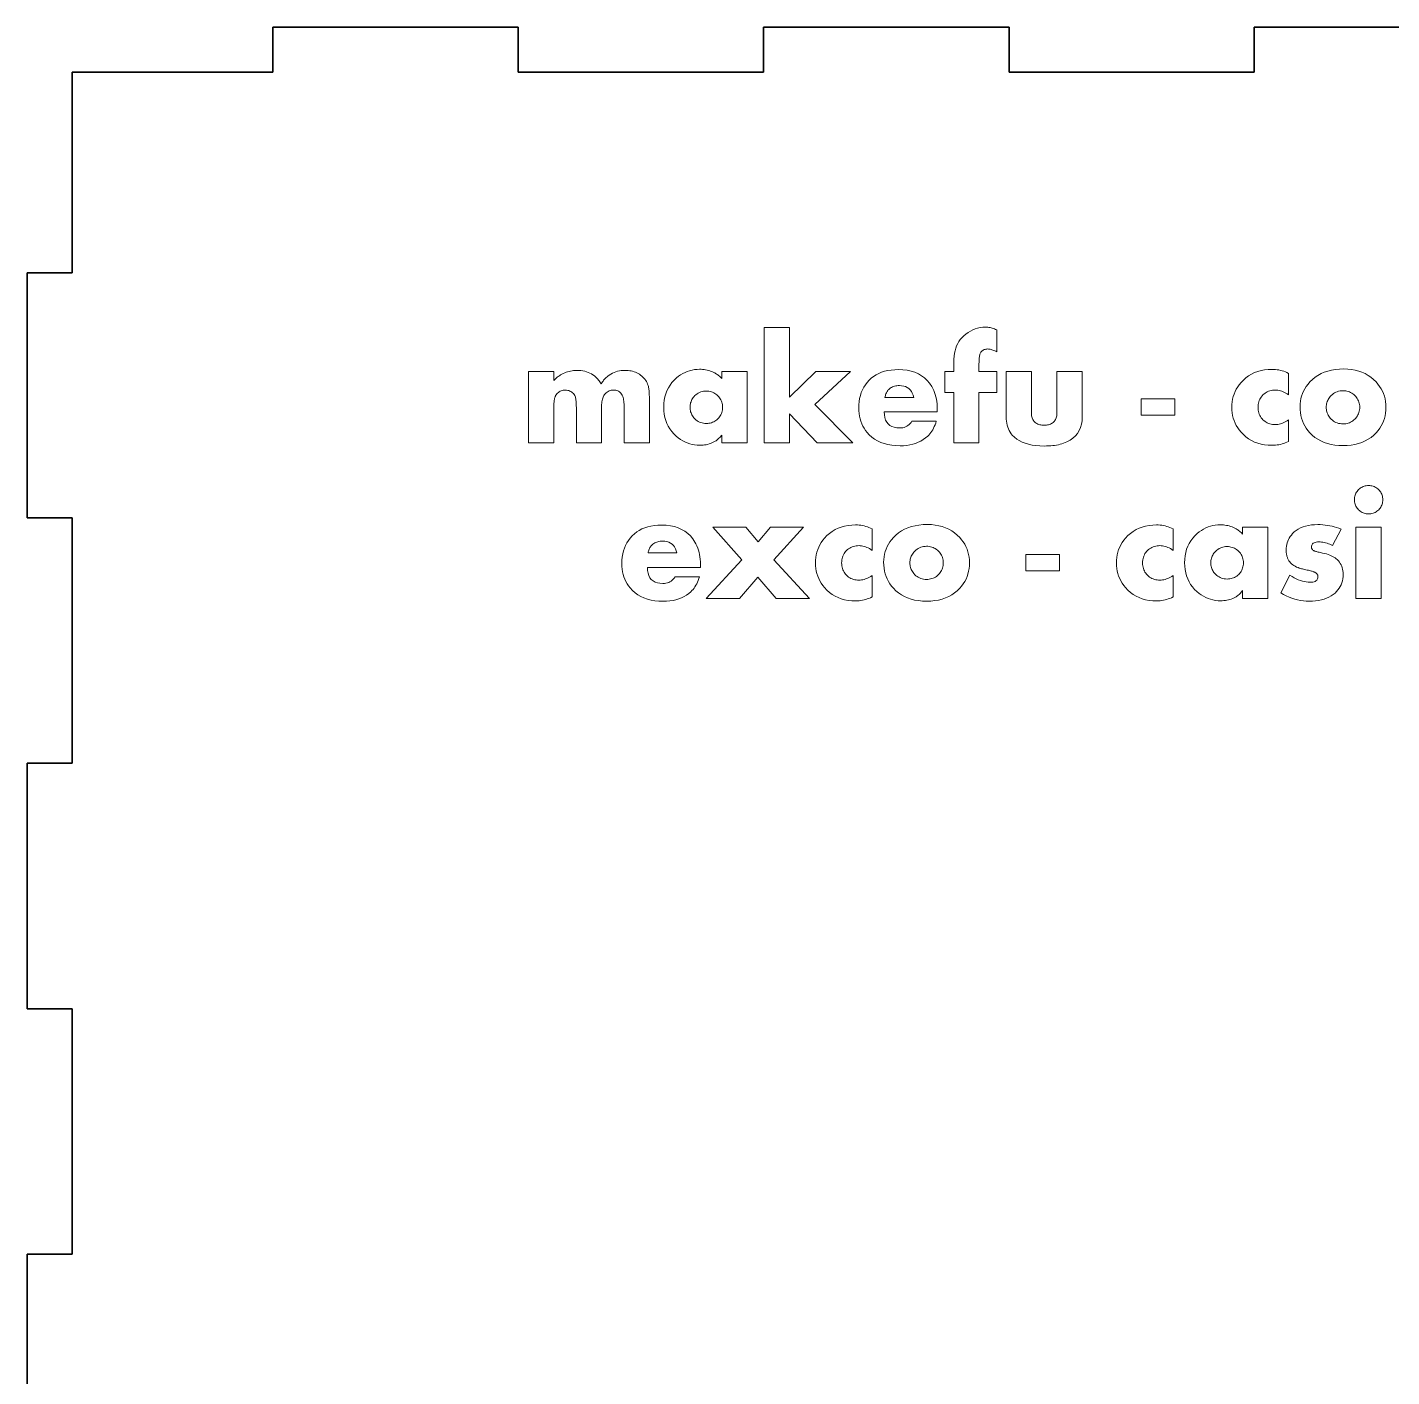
# Model space of a CAD drawing. Extents: x 322 to 867, y 118 to 641.
# Drawn here: x 504.5 to 595.5, y 368.5 to 458.5 of the extents above; entities that cross this region are included whole.
import ezdxf

# ---------------------------------------------------------------- set-up
doc = ezdxf.new("R2010")
doc.units = 0

msp = doc.modelspace()

# ---------------------------------------------------------------- linework, layer by layer
at = {"color": 7, "lineweight": 35, "ltscale": 0.409224}
msp.add_line((520.866516, 458.507019), (537.235474, 458.507019), dxfattribs=at)
at = {"color": 7, "lineweight": 35, "ltscale": 0.07495}
for p, q in [((520.866516, 458.507019), (520.866516, 455.509033)), ((537.235474, 458.507019), (537.235474, 455.509033)), ((553.586487, 458.507019), (553.586487, 455.509033)), ((569.955505, 458.507019), (569.955505, 455.509033)), ((586.306519, 458.507019), (586.306519, 455.509033)), ((507.495483, 442.138), (504.497498, 442.138)), ((507.495483, 425.787018), (504.497498, 425.787018)), ((507.495483, 409.41803), (504.497498, 409.41803)), ((507.495483, 393.049011), (504.497498, 393.049011)), ((507.495483, 376.680023), (504.497498, 376.680023))]:
    msp.add_line(p, q, dxfattribs=at)
at = {"color": 7, "lineweight": 35, "ltscale": 0.409225}
for p, q in [((553.586487, 458.507019), (569.955505, 458.507019)), ((586.306519, 458.507019), (602.675537, 458.507019)), ((507.495483, 409.41803), (507.495483, 425.787018)), ((504.497498, 393.049011), (504.497498, 409.41803)), ((507.495483, 376.680023), (507.495483, 393.049011))]:
    msp.add_line(p, q, dxfattribs=at)
at = {"color": 7, "lineweight": 35, "ltscale": 0.334276}
for p, q in [((507.495483, 455.509033), (520.866516, 455.509033)), ((507.495483, 442.138), (507.495483, 455.509033))]:
    msp.add_line(p, q, dxfattribs=at)
at = {"color": 7, "lineweight": 35, "ltscale": 0.408775}
for p, q in [((537.235474, 455.509033), (553.586487, 455.509033)), ((569.955505, 455.509033), (586.306519, 455.509033)), ((504.497498, 425.787018), (504.497498, 442.138))]:
    msp.add_line(p, q, dxfattribs=at)
at = {"color": 7, "lineweight": 35, "ltscale": 0.4092}
msp.add_line((504.497498, 360.312012), (504.497498, 376.680023), dxfattribs=at)
at = {"color": 7, "lineweight": 13}
for points in [[(559.531006, 430.784058), (557.171997, 430.784058), (555.32074, 432.722534), (555.32074, 430.784058), (553.638672, 430.784058), (553.638672, 438.486633), (555.32074, 438.486633), (555.32074, 433.8302), (557.079712, 435.54303), (559.38739, 435.54303), (557.002808, 433.348175)], [(569.136108, 434.158417), (567.951477, 434.158417), (567.951477, 430.784058), (566.26947, 430.784058), (566.26947, 434.158417), (565.669434, 434.158417), (565.669434, 435.54303), (566.26947, 435.54303), (566.26947, 436.173798), (566.27478, 436.379242), (566.290771, 436.575043), (566.317444, 436.7612), (566.354797, 436.937714), (566.402771, 437.104584), (566.461426, 437.26181), (566.530762, 437.409393), (566.610779, 437.547333), (566.701477, 437.675659), (566.802795, 437.794312), (566.937744, 437.928772), (567.078064, 438.049072), (567.223694, 438.155243), (567.374695, 438.247223), (567.531006, 438.325073), (567.692627, 438.388763), (567.859619, 438.438324), (568.031921, 438.473694), (568.209534, 438.494934), (568.392517, 438.502014), (568.466431, 438.500275), (568.540405, 438.495026), (568.614502, 438.486328), (568.688721, 438.474121), (568.763062, 438.458405), (568.837463, 438.43924), (568.911987, 438.416565), (568.986572, 438.390411), (569.061279, 438.360779), (569.136108, 438.327637), (569.136108, 436.860992), (569.068359, 436.897034), (569.002563, 436.929291), (568.938721, 436.957764), (568.876831, 436.982422), (568.816895, 437.003296), (568.758911, 437.020355), (568.70282, 437.033661), (568.648743, 437.043121), (568.596558, 437.048828), (568.546387, 437.05072), (568.479492, 437.048096), (568.416321, 437.040253), (568.356812, 437.027191), (568.301025, 437.008881), (568.248962, 436.985352), (568.2005, 436.956573), (568.155823, 436.922577), (568.114807, 436.883331), (568.077454, 436.838867), (568.043823, 436.789185), (568.026245, 436.755096), (568.010559, 436.71225), (567.996704, 436.660736), (567.984741, 436.600464), (567.974609, 436.531494), (567.966248, 436.453796), (567.959839, 436.367401), (567.9552, 436.272278), (567.952454, 436.168427), (567.951477, 436.055847), (567.951477, 435.54303), (569.136108, 435.54303)], [(545.972046, 430.784058), (544.289978, 430.784058), (544.289978, 433.137909), (544.288696, 433.25708), (544.284851, 433.368469), (544.278442, 433.472046), (544.26947, 433.567841), (544.257935, 433.655853), (544.243835, 433.736053), (544.227173, 433.808472), (544.207886, 433.873077), (544.186096, 433.929901), (544.161743, 433.978943), (544.121887, 434.042267), (544.078247, 434.098938), (544.030823, 434.148926), (543.979614, 434.192261), (543.924561, 434.228943), (543.865784, 434.258942), (543.803162, 434.282257), (543.736755, 434.29892), (543.666504, 434.308929), (543.592529, 434.312256), (543.510376, 434.308624), (543.432129, 434.297699), (543.357788, 434.27948), (543.287292, 434.253998), (543.220703, 434.221252), (543.158081, 434.181183), (543.099304, 434.13385), (543.044434, 434.079224), (542.993469, 434.017334), (542.94635, 433.948151), (542.916199, 433.89389), (542.88916, 433.83371), (542.865295, 433.767548), (542.844604, 433.695435), (542.827148, 433.617401), (542.812866, 433.533386), (542.801697, 433.443451), (542.793762, 433.347534), (542.789001, 433.245697), (542.787415, 433.137909), (542.787415, 430.784058), (541.105347, 430.784058), (541.105347, 433.137909), (541.104309, 433.256683), (541.101257, 433.366821), (541.09613, 433.468353), (541.088928, 433.561279), (541.079712, 433.645599), (541.06842, 433.721283), (541.055115, 433.788361), (541.039734, 433.846832), (541.022278, 433.896667), (541.002808, 433.937897), (540.959534, 434.008057), (540.911926, 434.070831), (540.859863, 434.126221), (540.803406, 434.174225), (540.742554, 434.214813), (540.677246, 434.248047), (540.607544, 434.273895), (540.533447, 434.292358), (540.454956, 434.303436), (540.372009, 434.307129), (540.2948, 434.303955), (540.221069, 434.294403), (540.150757, 434.278534), (540.084045, 434.256256), (540.020752, 434.227661), (539.960938, 434.192688), (539.904602, 434.151337), (539.851807, 434.103638), (539.80249, 434.049591), (539.756653, 433.989197), (539.740662, 433.96579), (539.725647, 433.940674), (539.711548, 433.913879), (539.698364, 433.885406), (539.686096, 433.855225), (539.674805, 433.823334), (539.664368, 433.789764), (539.654907, 433.754517), (539.646301, 433.71756), (539.638672, 433.678925), (539.631836, 433.63797), (539.625732, 433.594116), (539.620361, 433.547302), (539.615723, 433.497589), (539.611755, 433.444946), (539.608521, 433.389404), (539.606018, 433.330902), (539.604248, 433.269501), (539.603149, 433.20517), (539.602783, 433.137909), (539.602783, 430.784058), (537.920715, 430.784058), (537.920715, 435.54303), (539.602783, 435.54303), (539.602783, 434.958405), (539.661743, 435.014313), (539.719727, 435.067139), (539.776611, 435.116882), (539.83252, 435.163544), (539.88739, 435.207123), (539.941223, 435.24765), (539.99408, 435.285095), (540.045837, 435.319427), (540.096619, 435.350739), (540.146362, 435.378937), (540.236633, 435.424713), (540.328918, 435.465698), (540.423279, 435.501862), (540.519714, 435.533173), (540.618164, 435.559692), (540.718689, 435.58139), (540.821228, 435.598267), (540.925842, 435.610321), (541.032532, 435.617554), (541.141235, 435.619965), (541.279419, 435.616302), (541.412842, 435.605377), (541.541565, 435.587189), (541.665527, 435.561707), (541.784851, 435.528931), (541.899414, 435.488892), (542.009216, 435.441559), (542.11438, 435.386932), (542.214783, 435.325043), (542.310486, 435.255859), (542.357422, 435.217377), (542.403992, 435.175842), (542.450195, 435.131226), (542.495911, 435.083557), (542.54126, 435.032776), (542.586182, 434.978943), (542.630676, 434.921997), (542.674805, 434.862), (542.718506, 434.79892), (542.76178, 434.732788), (542.801208, 434.795044), (542.841553, 434.854614), (542.882813, 434.91156), (542.925049, 434.96579), (542.96814, 435.017395), (543.012207, 435.066315), (543.05719, 435.112579), (543.103088, 435.156158), (543.149902, 435.197083), (543.197632, 435.235352), (543.300659, 435.309387), (543.406494, 435.375641), (543.515198, 435.434113), (543.62677, 435.484772), (543.741272, 435.527649), (543.858582, 435.562714), (543.97876, 435.589996), (544.101868, 435.609497), (544.227783, 435.621185), (544.356628, 435.625092), (544.462097, 435.622528), (544.565247, 435.614838), (544.666016, 435.60202), (544.764404, 435.584045), (544.860474, 435.560974), (544.954163, 435.532776), (545.045532, 435.499451), (545.13446, 435.460968), (545.221069, 435.417389), (545.305359, 435.368683), (545.391479, 435.310272), (545.471497, 435.247864), (545.545349, 435.181427), (545.613037, 435.111023), (545.674561, 435.036621), (545.72998, 434.958221), (545.779175, 434.875793), (545.822266, 434.789398), (545.859192, 434.698975), (545.889954, 434.604584), (545.905579, 434.544678), (545.919495, 434.481903), (545.931824, 434.41626), (545.942505, 434.347748), (545.951477, 434.276367), (545.958862, 434.202118), (545.964661, 434.124969), (545.96875, 434.044983), (545.971191, 433.962097), (545.972046, 433.876373)], [(552.48999, 430.784058), (550.807922, 430.784058), (550.807922, 431.312256), (550.759644, 431.253387), (550.711304, 431.197815), (550.662842, 431.145508), (550.614258, 431.096466), (550.565613, 431.05072), (550.516846, 431.00827), (550.467957, 430.969086), (550.419006, 430.933197), (550.369934, 430.900574), (550.32074, 430.871246), (550.233398, 430.825439), (550.143738, 430.784454), (550.051636, 430.748322), (549.957275, 430.71698), (549.860474, 430.69046), (549.761353, 430.668762), (549.659851, 430.651917), (549.55603, 430.639862), (549.449829, 430.632629), (549.341248, 430.630219), (549.165771, 430.636322), (548.994141, 430.654633), (548.826477, 430.68512), (548.662659, 430.727844), (548.502808, 430.782776), (548.346802, 430.849915), (548.194702, 430.92923), (548.046448, 431.020782), (547.902161, 431.124512), (547.76178, 431.240479), (547.604858, 431.390839), (547.464539, 431.550629), (547.340698, 431.719849), (547.233337, 431.898529), (547.142517, 432.086609), (547.068237, 432.284149), (547.010437, 432.49115), (546.969116, 432.70755), (546.944397, 432.93338), (546.936096, 433.168671), (546.94458, 433.407867), (546.969971, 433.637177), (547.012268, 433.856659), (547.071533, 434.066315), (547.147644, 434.266113), (547.240723, 434.456055), (547.350708, 434.636169), (547.477661, 434.806427), (547.621521, 434.966827), (547.782288, 435.117401), (547.91864, 435.227478), (548.05896, 435.326019), (548.203369, 435.412933), (548.351685, 435.488251), (548.504089, 435.552002), (548.6604, 435.604156), (548.820801, 435.644714), (548.985168, 435.673706), (549.153503, 435.691071), (549.325867, 435.696869), (549.426758, 435.694733), (549.526489, 435.688263), (549.624939, 435.67749), (549.722168, 435.662415), (549.818176, 435.643036), (549.912964, 435.619354), (550.00647, 435.591339), (550.098755, 435.559021), (550.18988, 435.52243), (550.279724, 435.481506), (550.331116, 435.455292), (550.382874, 435.425903), (550.434937, 435.393341), (550.487305, 435.357605), (550.539978, 435.318665), (550.592957, 435.276581), (550.64624, 435.231293), (550.699829, 435.182831), (550.753723, 435.131195), (550.807922, 435.076355), (550.807922, 435.54303), (552.48999, 435.54303)], [(565.171997, 432.855865), (561.633545, 432.855865), (561.643921, 432.652222), (561.674988, 432.470001), (561.726807, 432.309235), (561.799316, 432.169891), (561.892517, 432.052002), (562.00647, 431.955536), (562.141113, 431.880524), (562.296509, 431.826935), (562.472656, 431.794769), (562.669434, 431.784058), (562.772644, 431.788574), (562.870911, 431.802124), (562.964233, 431.824677), (563.052612, 431.856262), (563.136108, 431.896881), (563.214661, 431.946533), (563.28833, 432.005188), (563.357056, 432.072876), (563.420837, 432.149597), (563.479736, 432.235352), (565.105347, 432.235352), (565.064514, 432.109039), (565.02002, 431.988556), (564.971802, 431.873962), (564.919922, 431.765198), (564.864319, 431.662262), (564.805054, 431.565186), (564.742065, 431.473969), (564.675415, 431.38858), (564.605042, 431.309021), (564.531006, 431.235352), (564.388916, 431.113556), (564.237427, 431.004578), (564.07666, 430.908417), (563.906555, 430.825073), (563.727173, 430.754578), (563.538391, 430.696869), (563.340271, 430.652008), (563.132813, 430.619965), (562.916077, 430.600739), (562.689941, 430.594299), (562.403931, 430.603241), (562.132446, 430.630005), (561.875488, 430.674622), (561.633118, 430.737091), (561.405334, 430.817383), (561.192139, 430.915558), (560.993469, 431.031555), (560.809326, 431.165405), (560.639832, 431.317078), (560.484863, 431.486633), (560.379578, 431.622864), (560.285461, 431.764984), (560.202393, 431.912933), (560.130371, 432.066711), (560.069458, 432.226379), (560.019592, 432.391846), (559.980835, 432.563171), (559.953125, 432.740356), (559.936523, 432.923401), (559.930969, 433.112274), (559.937927, 433.335693), (559.958679, 433.550629), (559.993286, 433.757019), (560.041748, 433.954926), (560.104065, 434.144318), (560.180237, 434.325195), (560.270203, 434.497559), (560.374084, 434.661377), (560.49176, 434.816711), (560.623291, 434.963531), (560.767456, 435.098969), (560.922974, 435.220154), (561.089905, 435.327087), (561.26825, 435.419739), (561.457886, 435.498169), (561.658997, 435.562317), (561.87146, 435.612213), (562.095276, 435.647858), (562.330505, 435.66925), (562.577148, 435.676361), (562.879028, 435.66507), (563.163208, 435.631226), (563.429626, 435.574829), (563.678284, 435.49585), (563.90918, 435.394318), (564.122375, 435.270203), (564.31781, 435.123535), (564.495483, 434.954315), (564.655457, 434.762512), (564.797668, 434.548157), (564.868774, 434.418915), (564.932434, 434.285583), (564.988586, 434.148163), (565.037231, 434.006622), (565.07843, 433.860992), (565.112122, 433.711243), (565.138306, 433.557404), (565.157043, 433.399445), (565.168274, 433.237396), (565.171997, 433.071228)], [(574.833557, 432.522522), (574.820984, 432.265808), (574.783325, 432.026917), (574.720459, 431.805908), (574.632507, 431.602722), (574.51947, 431.417389), (574.381226, 431.249908), (574.217896, 431.10025), (574.02948, 430.968475), (573.815857, 430.854523), (573.577148, 430.758423), (573.470215, 430.724304), (573.358704, 430.693787), (573.242554, 430.66687), (573.121765, 430.643555), (572.996399, 430.62381), (572.866394, 430.607635), (572.73175, 430.595093), (572.592529, 430.586121), (572.448669, 430.580719), (572.300232, 430.578918), (572.012146, 430.586212), (571.740845, 430.608063), (571.486206, 430.64447), (571.248352, 430.695435), (571.027161, 430.760986), (570.822693, 430.841095), (570.634949, 430.93576), (570.463928, 431.044983), (570.309631, 431.168762), (570.171997, 431.307129), (570.094055, 431.402374), (570.024353, 431.503448), (569.962769, 431.610352), (569.909424, 431.723145), (569.864319, 431.841736), (569.827393, 431.966217), (569.798706, 432.096527), (569.778198, 432.232666), (569.765869, 432.374664), (569.76178, 432.522522), (569.76178, 435.54303), (571.443787, 435.54303), (571.443787, 432.845581), (571.445984, 432.758728), (571.452454, 432.676575), (571.463196, 432.599121), (571.478271, 432.526428), (571.497681, 432.458405), (571.521362, 432.395142), (571.549377, 432.336578), (571.581665, 432.282715), (571.618286, 432.233582), (571.65918, 432.189178), (571.707153, 432.146301), (571.758667, 432.107941), (571.813843, 432.074097), (571.872559, 432.044769), (571.934814, 432.019958), (572.000732, 431.999634), (572.07019, 431.983856), (572.143311, 431.972565), (572.219971, 431.96579), (572.300232, 431.963531), (572.379517, 431.96579), (572.455322, 431.972565), (572.527588, 431.983856), (572.596436, 431.999634), (572.661743, 432.019958), (572.723633, 432.044769), (572.781982, 432.074097), (572.836853, 432.107941), (572.888245, 432.146301), (572.936096, 432.189178), (572.977051, 432.233582), (573.013672, 432.282715), (573.045959, 432.336578), (573.073975, 432.395142), (573.097656, 432.458405), (573.117065, 432.526428), (573.132141, 432.599121), (573.142883, 432.676575), (573.149353, 432.758728), (573.151489, 432.845581), (573.151489, 435.54303), (574.833557, 435.54303)], [(588.587402, 430.886627), (588.4823, 430.836945), (588.376099, 430.79248), (588.268921, 430.753235), (588.160706, 430.719238), (588.051514, 430.69046), (587.941223, 430.666931), (587.829956, 430.648621), (587.717651, 430.635559), (587.604309, 430.627686), (587.48999, 430.625092), (587.234863, 430.633911), (586.990479, 430.66037), (586.756897, 430.704468), (586.534058, 430.766205), (586.322021, 430.845581), (586.120728, 430.942627), (585.930237, 431.057281), (585.750488, 431.189606), (585.581482, 431.339539), (585.423279, 431.507141), (585.306396, 431.651947), (585.201782, 431.8013), (585.109436, 431.955139), (585.02948, 432.113495), (584.961792, 432.276367), (584.906372, 432.443756), (584.863281, 432.615662), (584.83252, 432.792053), (584.814087, 432.972992), (584.807922, 433.158417), (584.814087, 433.344788), (584.83252, 433.526428), (584.863281, 433.703339), (584.906372, 433.875549), (584.961792, 434.04303), (585.02948, 434.205811), (585.109436, 434.363861), (585.201782, 434.517181), (585.306396, 434.665802), (585.423279, 434.809692), (585.581482, 434.977295), (585.750488, 435.127228), (585.930237, 435.259552), (586.120728, 435.374207), (586.322021, 435.471252), (586.534058, 435.550629), (586.756897, 435.612366), (586.990479, 435.656464), (587.234863, 435.682922), (587.48999, 435.691742), (587.606201, 435.689087), (587.720947, 435.681091), (587.83429, 435.667755), (587.946167, 435.649078), (588.056641, 435.625092), (588.165649, 435.595764), (588.273254, 435.561096), (588.379395, 435.521088), (588.484131, 435.475739), (588.587402, 435.425079), (588.587402, 433.994324), (588.498352, 434.053741), (588.40979, 434.106934), (588.321533, 434.153839), (588.233765, 434.194519), (588.146362, 434.228943), (588.059387, 434.25708), (587.972839, 434.278992), (587.886658, 434.294617), (587.800964, 434.304016), (587.715576, 434.307129), (587.616821, 434.303894), (587.521545, 434.29422), (587.429749, 434.278046), (587.341431, 434.255432), (587.256653, 434.226379), (587.175293, 434.190826), (587.097473, 434.148834), (587.023071, 434.100372), (586.952209, 434.045441), (586.884827, 433.98407), (586.82251, 433.917633), (586.766663, 433.847656), (586.717468, 433.774048), (586.674805, 433.696869), (586.638672, 433.616119), (586.609131, 433.531738), (586.586182, 433.443787), (586.569763, 433.352264), (586.559937, 433.257141), (586.556641, 433.158417), (586.559937, 433.059692), (586.569763, 432.964569), (586.586182, 432.873047), (586.609131, 432.785095), (586.638672, 432.700714), (586.674805, 432.619965), (586.717468, 432.542786), (586.766663, 432.469177), (586.82251, 432.3992), (586.884827, 432.332764), (586.952209, 432.271393), (587.023071, 432.216461), (587.097473, 432.167999), (587.175293, 432.126007), (587.256653, 432.090454), (587.341431, 432.061401), (587.429749, 432.038788), (587.521545, 432.022614), (587.616821, 432.012939), (587.715576, 432.009705), (587.800049, 432.012787), (587.885071, 432.022003), (587.970703, 432.037384), (588.056946, 432.058929), (588.143799, 432.086609), (588.231323, 432.120453), (588.319397, 432.160461), (588.408142, 432.206635), (588.497437, 432.258942), (588.587402, 432.317383)], [(595.084839, 433.163544), (595.078308, 432.968414), (595.058777, 432.778931), (595.026245, 432.595093), (594.980652, 432.41687), (594.921997, 432.244324), (594.850403, 432.077393), (594.765686, 431.916107), (594.66803, 431.760468), (594.557312, 431.610474), (594.433533, 431.466095), (594.269287, 431.302429), (594.092407, 431.155945), (593.902954, 431.026733), (593.700867, 430.914734), (593.486145, 430.819946), (593.258789, 430.742432), (593.01886, 430.682098), (592.766296, 430.639038), (592.501099, 430.61319), (592.223328, 430.604584), (591.944519, 430.61319), (591.678467, 430.639038), (591.425171, 430.682098), (591.184509, 430.742432), (590.956604, 430.819946), (590.741455, 430.914734), (590.539001, 431.026733), (590.349243, 431.155945), (590.172241, 431.302429), (590.007935, 431.466095), (589.884155, 431.61087), (589.773438, 431.762115), (589.675781, 431.9198), (589.591064, 432.083954), (589.51947, 432.254578), (589.460815, 432.431641), (589.415222, 432.615173), (589.38269, 432.805176), (589.363159, 433.001648), (589.356628, 433.204559), (589.36322, 433.388123), (589.382874, 433.567444), (589.41571, 433.742584), (589.46167, 433.913483), (589.520752, 434.0802), (589.592957, 434.242737), (589.678284, 434.401031), (589.776733, 434.555145), (589.888306, 434.705017), (590.013062, 434.850739), (590.178711, 435.015381), (590.357849, 435.16272), (590.550415, 435.292725), (590.756409, 435.405396), (590.975891, 435.500732), (591.20874, 435.578735), (591.455017, 435.639404), (591.714783, 435.682739), (591.987976, 435.70871), (592.274597, 435.717377), (592.538879, 435.70871), (592.792297, 435.682739), (593.034912, 435.639404), (593.266602, 435.578735), (593.487427, 435.500732), (593.697327, 435.405396), (593.896423, 435.292725), (594.084656, 435.16272), (594.261963, 435.015381), (594.428406, 434.850739), (594.553162, 434.706482), (594.664734, 434.556763), (594.763184, 434.401642), (594.848511, 434.241089), (594.920715, 434.075073), (594.979797, 433.903656), (595.025757, 433.726776), (595.058594, 433.544464), (595.078247, 433.35672)], [(550.859192, 433.163544), (550.856018, 433.252441), (550.846497, 433.338623), (550.830566, 433.422089), (550.80835, 433.502838), (550.779724, 433.580841), (550.744751, 433.656158), (550.703369, 433.72876), (550.655701, 433.798615), (550.601685, 433.865784), (550.54126, 433.930206), (550.476318, 433.990143), (550.408752, 434.043762), (550.338501, 434.091064), (550.265564, 434.13205), (550.189941, 434.166748), (550.111694, 434.195129), (550.030762, 434.217224), (549.947205, 434.232971), (549.860962, 434.242432), (549.772034, 434.245605), (549.673279, 434.241791), (549.578186, 434.230408), (549.486633, 434.211456), (549.398682, 434.184875), (549.314331, 434.150726), (549.233582, 434.108978), (549.156372, 434.059662), (549.082764, 434.002716), (549.012756, 433.938202), (548.94635, 433.866119), (548.896667, 433.803711), (548.852234, 433.739532), (548.812988, 433.673645), (548.778992, 433.606018), (548.750244, 433.536621), (548.726685, 433.465485), (548.708374, 433.392609), (548.695313, 433.317993), (548.687439, 433.241638), (548.684814, 433.163544), (548.687439, 433.085449), (548.695313, 433.009094), (548.708374, 432.934479), (548.726685, 432.861603), (548.750244, 432.790466), (548.778992, 432.721069), (548.812988, 432.653442), (548.852234, 432.587555), (548.896667, 432.523376), (548.94635, 432.460968), (549.011841, 432.388885), (549.081116, 432.324371), (549.154236, 432.267456), (549.231079, 432.218109), (549.311768, 432.176361), (549.39624, 432.142212), (549.484497, 432.115662), (549.576538, 432.09668), (549.672363, 432.085297), (549.772034, 432.081482), (549.861877, 432.084625), (549.948914, 432.093994), (550.033142, 432.10965), (550.114563, 432.131531), (550.193176, 432.159698), (550.268921, 432.194122), (550.341858, 432.234772), (550.411987, 432.281708), (550.479309, 432.334869), (550.543823, 432.394318), (550.60376, 432.458313), (550.657349, 432.525177), (550.704651, 432.59494), (550.745667, 432.667542), (550.780334, 432.743042), (550.808716, 432.821381), (550.830811, 432.902618), (550.846558, 432.986725), (550.856018, 433.0737)], [(563.602783, 433.819946), (563.560913, 433.970001), (563.507019, 434.104248), (563.441101, 434.222717), (563.36322, 434.325378), (563.273315, 434.412262), (563.171387, 434.483337), (563.057495, 434.538635), (562.93158, 434.578094), (562.793701, 434.601807), (562.643799, 434.609711), (562.559326, 434.607178), (562.478088, 434.59964), (562.400146, 434.587097), (562.325439, 434.569489), (562.254089, 434.546875), (562.185974, 434.519226), (562.121155, 434.486572), (562.059631, 434.448883), (562.001343, 434.406158), (561.94635, 434.358429), (561.905884, 434.317017), (561.868408, 434.272888), (561.834045, 434.225952), (561.802795, 434.17627), (561.774597, 434.12381), (561.749451, 434.068573), (561.727417, 434.010559), (561.708435, 433.949799), (561.692505, 433.886261), (561.679688, 433.819946)], [(593.336121, 433.163544), (593.332886, 433.254456), (593.32312, 433.342529), (593.306824, 433.427765), (593.283997, 433.510223), (593.2547, 433.589813), (593.218872, 433.666626), (593.176575, 433.740601), (593.127686, 433.811737), (593.072327, 433.880096), (593.010498, 433.945587), (592.94397, 434.0065), (592.874756, 434.060974), (592.802856, 434.10907), (592.72821, 434.150726), (592.650879, 434.185974), (592.570801, 434.214813), (592.487976, 434.237274), (592.402466, 434.253296), (592.31427, 434.262909), (592.223328, 434.266113), (592.120605, 434.262207), (592.021851, 434.250519), (591.927002, 434.231018), (591.835999, 434.203735), (591.748962, 434.168671), (591.665771, 434.125793), (591.586487, 434.075134), (591.511108, 434.016663), (591.439575, 433.950409), (591.372009, 433.876373), (591.32135, 433.812927), (591.276001, 433.747742), (591.236023, 433.680817), (591.201355, 433.612152), (591.171997, 433.541748), (591.14801, 433.469604), (591.129333, 433.395691), (591.116028, 433.320068), (591.108032, 433.242676), (591.105347, 433.163544), (591.108032, 433.083435), (591.116028, 433.005188), (591.129333, 432.928772), (591.14801, 432.854218), (591.171997, 432.781494), (591.201355, 432.710632), (591.236023, 432.641602), (591.276001, 432.574402), (591.32135, 432.509094), (591.372009, 432.445587), (591.439575, 432.371552), (591.511108, 432.305298), (591.586487, 432.246826), (591.665771, 432.196167), (591.748962, 432.15329), (591.835999, 432.118225), (591.927002, 432.090942), (592.021851, 432.071442), (592.120605, 432.059753), (592.223328, 432.055847), (592.315186, 432.059052), (592.404236, 432.068665), (592.490356, 432.084686), (592.573669, 432.107147), (592.654053, 432.135986), (592.731628, 432.171234), (592.806274, 432.212891), (592.878052, 432.260986), (592.947021, 432.31546), (593.013062, 432.376373), (593.074402, 432.441925), (593.129333, 432.510406), (593.177795, 432.581818), (593.219788, 432.656158), (593.255371, 432.733429), (593.284424, 432.813599), (593.307068, 432.896698), (593.323181, 432.982727), (593.332886, 433.071686)], [(581.018188, 432.630219), (578.772034, 432.630219), (578.772034, 433.722534), (581.018188, 433.722534)], [(594.874634, 426.999451), (594.871887, 426.920685), (594.863647, 426.844482), (594.849915, 426.770752), (594.830688, 426.699554), (594.80603, 426.630859), (594.775818, 426.564667), (594.740173, 426.501007), (594.699036, 426.43985), (594.652344, 426.381226), (594.60022, 426.325073), (594.544128, 426.272949), (594.485474, 426.226318), (594.424316, 426.18515), (594.360657, 426.149506), (594.294495, 426.119324), (594.225769, 426.094635), (594.154602, 426.075409), (594.080872, 426.061707), (594.004639, 426.053467), (593.925903, 426.05072), (593.848145, 426.053497), (593.772766, 426.061798), (593.699829, 426.075653), (593.629272, 426.095032), (593.561157, 426.119965), (593.495422, 426.150421), (593.432129, 426.186401), (593.371216, 426.227966), (593.312744, 426.275024), (593.256653, 426.327637), (593.204529, 426.384216), (593.157898, 426.443146), (593.116699, 426.504425), (593.081055, 426.568054), (593.050903, 426.634064), (593.026184, 426.702423), (593.006958, 426.773132), (592.993286, 426.846222), (592.985046, 426.921661), (592.9823, 426.999451), (592.985046, 427.077209), (592.993286, 427.152557), (593.006958, 427.225525), (593.026184, 427.296051), (593.050903, 427.364197), (593.081055, 427.429901), (593.116699, 427.493225), (593.157898, 427.554108), (593.204529, 427.61261), (593.256653, 427.668671), (593.312744, 427.720795), (593.371216, 427.767456), (593.432129, 427.808594), (593.495422, 427.844269), (593.561157, 427.874451), (593.629272, 427.899139), (593.699829, 427.918335), (593.772766, 427.932068), (593.848145, 427.940277), (593.925903, 427.943024), (594.003662, 427.940277), (594.079102, 427.932068), (594.152222, 427.918335), (594.2229, 427.899139), (594.29126, 427.874451), (594.3573, 427.844269), (594.420898, 427.808594), (594.482178, 427.767456), (594.541138, 427.720795), (594.597656, 427.668671), (594.650269, 427.61261), (594.697388, 427.554108), (594.738892, 427.493225), (594.774902, 427.429901), (594.805359, 427.364197), (594.830322, 427.296051), (594.84967, 427.225525), (594.863525, 427.152557), (594.871826, 427.077209)], [(549.382324, 422.481506), (545.843811, 422.481506), (545.854187, 422.277863), (545.885254, 422.095642), (545.937073, 421.934875), (546.009583, 421.795532), (546.102783, 421.677643), (546.216736, 421.581177), (546.35144, 421.506165), (546.506836, 421.452576), (546.682922, 421.42041), (546.8797, 421.409698), (546.98291, 421.414215), (547.081177, 421.427765), (547.1745, 421.450317), (547.262939, 421.481903), (547.346375, 421.522522), (547.424988, 421.572174), (547.498596, 421.630829), (547.567322, 421.698517), (547.631104, 421.775238), (547.690002, 421.860992), (549.315613, 421.860992), (549.27478, 421.73468), (549.230286, 421.614197), (549.182068, 421.499603), (549.130188, 421.390839), (549.074585, 421.287903), (549.01532, 421.190826), (548.952332, 421.099609), (548.885681, 421.014221), (548.815308, 420.934662), (548.741272, 420.860992), (548.599182, 420.739197), (548.447754, 420.630219), (548.286987, 420.534058), (548.116882, 420.450714), (547.937439, 420.380219), (547.748657, 420.32251), (547.550537, 420.277649), (547.34314, 420.245605), (547.126343, 420.226379), (546.900269, 420.21994), (546.614197, 420.228882), (546.342712, 420.255646), (546.085754, 420.300262), (545.843445, 420.362732), (545.615601, 420.443024), (545.402405, 420.541199), (545.203735, 420.657196), (545.019653, 420.791046), (544.850098, 420.942719), (544.695129, 421.112274), (544.589905, 421.248505), (544.495728, 421.390625), (544.412659, 421.538574), (544.340637, 421.692352), (544.279724, 421.85202), (544.229858, 422.017487), (544.191101, 422.188812), (544.163452, 422.365997), (544.14679, 422.549042), (544.141296, 422.737915), (544.148193, 422.961334), (544.168945, 423.17627), (544.203552, 423.38266), (544.252014, 423.580566), (544.314331, 423.769958), (544.390503, 423.950836), (544.480469, 424.123199), (544.584351, 424.287018), (544.702026, 424.442352), (544.833557, 424.589172), (544.977722, 424.724609), (545.13324, 424.845795), (545.300171, 424.952728), (545.478516, 425.04538), (545.668213, 425.12381), (545.869263, 425.187958), (546.081726, 425.237854), (546.305603, 425.273499), (546.540833, 425.294891), (546.787415, 425.302002), (547.089294, 425.29071), (547.373474, 425.256866), (547.639893, 425.20047), (547.88855, 425.12149), (548.119446, 425.019958), (548.332642, 424.895844), (548.528076, 424.749176), (548.705811, 424.579956), (548.865723, 424.388153), (549.007935, 424.173798), (549.079041, 424.044556), (549.1427, 423.911224), (549.198853, 423.773804), (549.247498, 423.632263), (549.288696, 423.486633), (549.322388, 423.336884), (549.348572, 423.183044), (549.36731, 423.025085), (549.37854, 422.863037), (549.382324, 422.696869)], [(556.659241, 420.409698), (554.433594, 420.409698), (553.207947, 421.825073), (551.987427, 420.409698), (549.766907, 420.409698), (552.146423, 422.994324), (550.213074, 425.168671), (552.402832, 425.168671), (553.223328, 424.189178), (554.059204, 425.168671), (556.243835, 425.168671), (554.274597, 422.994324)], [(560.823303, 420.512268), (560.718201, 420.462585), (560.612061, 420.418121), (560.504883, 420.378876), (560.396667, 420.344879), (560.287415, 420.316101), (560.177185, 420.292572), (560.065857, 420.274261), (559.953552, 420.2612), (559.840271, 420.253326), (559.725891, 420.250732), (559.470764, 420.259552), (559.226379, 420.286011), (558.992798, 420.330109), (558.769958, 420.391846), (558.557922, 420.471222), (558.356628, 420.568268), (558.166138, 420.682922), (557.986389, 420.815247), (557.817444, 420.965179), (557.659241, 421.132782), (557.542297, 421.277588), (557.437683, 421.426941), (557.345398, 421.58078), (557.265381, 421.739136), (557.197693, 421.902008), (557.142273, 422.069397), (557.099243, 422.241302), (557.06842, 422.417694), (557.049988, 422.598633), (557.043823, 422.784058), (557.049988, 422.970428), (557.06842, 423.152069), (557.099243, 423.328979), (557.142273, 423.50119), (557.197693, 423.668671), (557.265381, 423.831451), (557.345398, 423.989502), (557.437683, 424.142822), (557.542297, 424.291443), (557.659241, 424.435333), (557.817444, 424.602936), (557.986389, 424.752869), (558.166138, 424.885193), (558.356628, 424.999847), (558.557922, 425.096863), (558.769958, 425.17627), (558.992798, 425.238007), (559.226379, 425.282104), (559.470764, 425.308563), (559.725891, 425.317383), (559.842102, 425.314728), (559.956848, 425.306732), (560.07019, 425.293396), (560.182068, 425.274719), (560.292542, 425.250732), (560.40155, 425.221405), (560.509155, 425.186737), (560.615295, 425.146729), (560.720032, 425.101379), (560.823303, 425.05072), (560.823303, 423.619965), (560.734314, 423.679382), (560.645691, 423.732574), (560.557495, 423.77948), (560.469666, 423.82016), (560.382324, 423.854584), (560.295349, 423.882721), (560.20874, 423.904633), (560.12262, 423.920258), (560.036865, 423.929657), (559.951538, 423.93277), (559.852783, 423.929535), (559.757446, 423.919861), (559.665649, 423.903687), (559.577393, 423.881073), (559.492554, 423.85202), (559.411194, 423.816467), (559.333374, 423.774475), (559.259033, 423.726013), (559.18811, 423.671082), (559.120728, 423.609711), (559.058411, 423.543274), (559.002625, 423.473297), (558.953369, 423.399689), (558.910706, 423.32251), (558.874573, 423.24176), (558.845093, 423.157379), (558.822083, 423.069427), (558.805664, 422.977905), (558.795837, 422.882782), (558.792542, 422.784058), (558.795837, 422.685333), (558.805664, 422.59021), (558.822083, 422.498688), (558.845093, 422.410736), (558.874573, 422.326355), (558.910706, 422.245605), (558.953369, 422.168427), (559.002625, 422.094818), (559.058411, 422.024841), (559.120728, 421.958405), (559.18811, 421.897034), (559.259033, 421.842102), (559.333374, 421.79364), (559.411194, 421.751648), (559.492554, 421.716095), (559.577393, 421.687042), (559.665649, 421.664429), (559.757446, 421.648254), (559.852783, 421.63858), (559.951538, 421.635345), (560.03595, 421.638428), (560.120972, 421.647644), (560.206604, 421.663025), (560.292847, 421.68457), (560.379761, 421.71225), (560.467224, 421.746094), (560.555298, 421.786102), (560.644043, 421.832275), (560.733398, 421.884583), (560.823303, 421.943024)], [(567.32074, 422.789185), (567.31427, 422.594055), (567.294678, 422.404572), (567.262146, 422.220734), (567.216553, 422.042511), (567.157959, 421.869965), (567.086304, 421.703033), (567.001648, 421.541748), (566.903931, 421.386108), (566.793213, 421.236115), (566.669495, 421.091736), (566.505188, 420.92807), (566.328369, 420.781586), (566.138855, 420.652374), (565.936768, 420.540375), (565.722046, 420.445587), (565.49469, 420.368073), (565.254761, 420.307739), (565.002197, 420.264679), (564.737, 420.238831), (564.459229, 420.230225), (564.18042, 420.238831), (563.914368, 420.264679), (563.661072, 420.307739), (563.420471, 420.368073), (563.192566, 420.445587), (562.977356, 420.540375), (562.774902, 420.652374), (562.585144, 420.781586), (562.408142, 420.92807), (562.243835, 421.091736), (562.120117, 421.236511), (562.009399, 421.387756), (561.911682, 421.545441), (561.827026, 421.709595), (561.755371, 421.880219), (561.696777, 422.057281), (561.651184, 422.240814), (561.618591, 422.430817), (561.59906, 422.627289), (561.592529, 422.8302), (561.599121, 423.013763), (561.618835, 423.193085), (561.651611, 423.368225), (561.697571, 423.539124), (561.756653, 423.705841), (561.828857, 423.868378), (561.914185, 424.026672), (562.012634, 424.180786), (562.124268, 424.330658), (562.248962, 424.476379), (562.414673, 424.641022), (562.593811, 424.788361), (562.786377, 424.918365), (562.992371, 425.031036), (563.211792, 425.126373), (563.444641, 425.204376), (563.690979, 425.265045), (563.950684, 425.30838), (564.223877, 425.334351), (564.510498, 425.343018), (564.77478, 425.334351), (565.028259, 425.30838), (565.270813, 425.265045), (565.502502, 425.204376), (565.723328, 425.126373), (565.933289, 425.031036), (566.132324, 424.918365), (566.320557, 424.788361), (566.497864, 424.641022), (566.664368, 424.476379), (566.789063, 424.332123), (566.900635, 424.182404), (566.999146, 424.027283), (567.084473, 423.86673), (567.156677, 423.700714), (567.215759, 423.529297), (567.261658, 423.352417), (567.294495, 423.170105), (567.314209, 422.982361)], [(580.890015, 420.512268), (580.784851, 420.462585), (580.678711, 420.418121), (580.571533, 420.378876), (580.463318, 420.344879), (580.354065, 420.316101), (580.243835, 420.292572), (580.132568, 420.274261), (580.020264, 420.2612), (579.906921, 420.253326), (579.792542, 420.250732), (579.537415, 420.259552), (579.293091, 420.286011), (579.059448, 420.330109), (578.83667, 420.391846), (578.624634, 420.471222), (578.42334, 420.568268), (578.232788, 420.682922), (578.05304, 420.815247), (577.884094, 420.965179), (577.725891, 421.132782), (577.608948, 421.277588), (577.504333, 421.426941), (577.412048, 421.58078), (577.332031, 421.739136), (577.264343, 421.902008), (577.208984, 422.069397), (577.165894, 422.241302), (577.135132, 422.417694), (577.116638, 422.598633), (577.110474, 422.784058), (577.116638, 422.970428), (577.135132, 423.152069), (577.165894, 423.328979), (577.208984, 423.50119), (577.264343, 423.668671), (577.332031, 423.831451), (577.412048, 423.989502), (577.504333, 424.142822), (577.608948, 424.291443), (577.725891, 424.435333), (577.884094, 424.602936), (578.05304, 424.752869), (578.232788, 424.885193), (578.42334, 424.999847), (578.624634, 425.096863), (578.83667, 425.17627), (579.059448, 425.238007), (579.293091, 425.282104), (579.537415, 425.308563), (579.792542, 425.317383), (579.908752, 425.314728), (580.023499, 425.306732), (580.136841, 425.293396), (580.248779, 425.274719), (580.359192, 425.250732), (580.468262, 425.221405), (580.575806, 425.186737), (580.682007, 425.146729), (580.786682, 425.101379), (580.890015, 425.05072), (580.890015, 423.619965), (580.800964, 423.679382), (580.712341, 423.732574), (580.624146, 423.77948), (580.536377, 423.82016), (580.448975, 423.854584), (580.362, 423.882721), (580.275452, 423.904633), (580.18927, 423.920258), (580.103516, 423.929657), (580.018188, 423.93277), (579.919434, 423.929535), (579.824158, 423.919861), (579.732361, 423.903687), (579.644043, 423.881073), (579.559204, 423.85202), (579.477905, 423.816467), (579.400024, 423.774475), (579.325684, 423.726013), (579.254822, 423.671082), (579.187439, 423.609711), (579.125061, 423.543274), (579.069275, 423.473297), (579.02002, 423.399689), (578.977356, 423.32251), (578.941284, 423.24176), (578.911743, 423.157379), (578.888733, 423.069427), (578.872314, 422.977905), (578.862488, 422.882782), (578.859192, 422.784058), (578.862488, 422.685333), (578.872314, 422.59021), (578.888733, 422.498688), (578.911743, 422.410736), (578.941284, 422.326355), (578.977356, 422.245605), (579.02002, 422.168427), (579.069275, 422.094818), (579.125061, 422.024841), (579.187439, 421.958405), (579.254822, 421.897034), (579.325684, 421.842102), (579.400024, 421.79364), (579.477905, 421.751648), (579.559204, 421.716095), (579.644043, 421.687042), (579.732361, 421.664429), (579.824158, 421.648254), (579.919434, 421.63858), (580.018188, 421.635345), (580.1026, 421.638428), (580.187622, 421.647644), (580.273254, 421.663025), (580.359497, 421.68457), (580.446411, 421.71225), (580.533875, 421.746094), (580.622009, 421.786102), (580.710693, 421.832275), (580.800049, 421.884583), (580.890015, 421.943024)], [(587.213074, 420.409698), (585.531006, 420.409698), (585.531006, 420.937897), (585.482788, 420.879028), (585.434387, 420.823456), (585.385925, 420.771149), (585.337402, 420.722107), (585.288696, 420.676361), (585.239929, 420.633911), (585.19104, 420.594727), (585.14209, 420.558838), (585.093018, 420.526215), (585.043823, 420.496887), (584.956482, 420.45108), (584.866821, 420.410095), (584.77478, 420.373962), (584.680359, 420.342621), (584.583557, 420.316101), (584.484436, 420.294403), (584.382935, 420.277557), (584.279114, 420.265503), (584.172913, 420.25827), (584.064331, 420.255859), (583.888855, 420.261963), (583.717285, 420.280273), (583.549561, 420.31076), (583.385803, 420.353485), (583.225891, 420.408417), (583.069885, 420.475555), (582.917786, 420.554871), (582.769592, 420.646423), (582.625244, 420.750153), (582.484863, 420.866119), (582.328003, 421.016479), (582.187622, 421.17627), (582.063782, 421.34549), (581.956421, 421.52417), (581.865601, 421.71225), (581.791321, 421.90979), (581.733521, 422.11676), (581.692261, 422.333191), (581.66748, 422.559021), (581.659241, 422.794312), (581.667664, 423.033508), (581.693054, 423.262817), (581.735352, 423.4823), (581.794617, 423.691956), (581.870728, 423.891754), (581.963806, 424.081696), (582.073853, 424.26181), (582.200745, 424.432068), (582.344604, 424.592468), (582.505371, 424.743042), (582.641724, 424.853149), (582.782104, 424.95166), (582.926453, 425.038574), (583.074829, 425.113892), (583.227173, 425.177643), (583.383545, 425.229797), (583.543884, 425.270355), (583.708252, 425.299347), (583.876587, 425.316711), (584.04895, 425.32251), (584.149902, 425.320374), (584.249573, 425.313904), (584.348022, 425.303131), (584.445251, 425.288055), (584.54126, 425.268677), (584.636047, 425.244995), (584.729553, 425.21698), (584.821899, 425.184662), (584.912964, 425.148071), (585.002808, 425.107147), (585.05426, 425.080933), (585.105957, 425.051544), (585.15802, 425.018982), (585.210388, 424.983246), (585.263062, 424.944305), (585.31604, 424.902222), (585.369324, 424.856934), (585.422913, 424.808472), (585.476807, 424.756836), (585.531006, 424.701996), (585.531006, 425.168671), (587.213074, 425.168671)], [(592.233582, 422.014832), (592.228149, 421.865814), (592.211853, 421.722321), (592.184631, 421.584351), (592.146606, 421.451965), (592.097656, 421.325073), (592.037903, 421.203735), (591.967224, 421.087952), (591.885681, 420.977692), (591.793274, 420.872986), (591.690002, 420.773804), (591.562988, 420.670532), (591.425964, 420.578094), (591.279053, 420.496582), (591.122192, 420.425903), (590.955383, 420.366119), (590.778625, 420.3172), (590.591858, 420.279144), (590.395203, 420.251953), (590.188599, 420.235657), (589.972046, 420.230225), (589.776733, 420.235687), (589.58252, 420.252167), (589.389404, 420.279602), (589.197449, 420.317993), (589.006653, 420.367401), (588.816956, 420.427765), (588.628418, 420.499084), (588.440979, 420.58139), (588.254639, 420.674683), (588.069458, 420.778931), (588.679749, 421.968658), (588.823303, 421.878052), (588.964844, 421.796967), (589.10437, 421.725433), (589.24176, 421.663452), (589.377197, 421.610992), (589.510498, 421.568054), (589.641785, 421.534668), (589.770996, 421.510834), (589.898193, 421.496521), (590.023315, 421.49176), (590.123657, 421.495392), (590.213501, 421.506317), (590.292725, 421.524506), (590.361389, 421.550018), (590.419495, 421.582764), (590.467041, 421.622833), (590.503967, 421.670166), (590.530396, 421.724762), (590.546265, 421.786682), (590.551514, 421.855865), (590.549683, 421.892944), (590.544128, 421.928253), (590.534912, 421.961853), (590.521973, 421.993713), (590.505371, 422.023804), (590.485046, 422.052155), (590.46106, 422.078766), (590.43335, 422.103638), (590.401978, 422.12677), (590.366882, 422.148163), (590.340332, 422.161743), (590.307861, 422.175842), (590.269348, 422.19046), (590.224976, 422.205597), (590.174622, 422.221222), (590.118286, 422.237396), (590.05603, 422.254059), (589.987854, 422.27124), (589.913696, 422.28894), (589.833557, 422.307129), (589.743469, 422.327179), (589.659851, 422.346313), (589.582642, 422.364532), (589.511963, 422.381805), (589.447693, 422.398163), (589.389893, 422.413605), (589.338562, 422.428101), (589.293701, 422.441711), (589.255249, 422.454376), (589.223328, 422.466095), (589.124084, 422.508362), (589.031494, 422.555145), (588.945618, 422.606415), (588.866394, 422.662201), (588.793823, 422.722534), (588.727966, 422.787354), (588.668701, 422.856659), (588.61615, 422.930511), (588.570251, 423.008881), (588.531006, 423.091736), (588.512512, 423.138824), (588.495911, 423.187744), (588.481323, 423.238525), (588.468628, 423.291138), (588.457947, 423.345581), (588.449158, 423.401917), (588.442322, 423.460052), (588.4375, 423.52005), (588.43457, 423.581909), (588.433594, 423.645599), (588.437866, 423.769135), (588.450623, 423.889496), (588.471863, 424.006683), (588.501709, 424.120667), (588.539978, 424.231506), (588.586792, 424.339142), (588.642151, 424.443604), (588.705994, 424.544891), (588.77832, 424.642975), (588.859192, 424.737915), (588.974915, 424.851898), (589.102478, 424.953918), (589.242004, 425.043915), (589.393372, 425.121918), (589.556641, 425.187897), (589.731812, 425.241913), (589.918884, 425.283905), (590.117859, 425.313904), (590.328735, 425.331909), (590.551514, 425.337891), (590.710022, 425.334839), (590.867615, 425.325592), (591.024292, 425.310211), (591.180054, 425.288666), (591.334839, 425.260986), (591.48877, 425.227142), (591.641724, 425.187134), (591.793762, 425.140991), (591.944885, 425.088684), (592.095093, 425.030212), (591.525879, 423.943024), (591.431946, 423.988831), (591.338806, 424.029816), (591.246521, 424.065948), (591.155029, 424.09729), (591.064331, 424.12381), (590.974487, 424.145508), (590.885498, 424.162354), (590.797241, 424.174408), (590.7099, 424.181641), (590.623291, 424.184052), (590.526855, 424.180573), (590.440552, 424.170105), (590.36438, 424.152679), (590.298401, 424.128265), (590.242554, 424.096863), (590.196838, 424.058533), (590.161316, 424.013184), (590.135925, 423.960876), (590.120728, 423.901581), (590.115601, 423.835327), (590.117676, 423.804169), (590.12384, 423.7742), (590.134094, 423.745483), (590.148438, 423.718018), (590.166931, 423.691742), (590.189453, 423.666718), (590.216125, 423.642944), (590.246887, 423.620361), (590.281799, 423.59903), (590.32074, 423.578918), (590.342834, 423.569244), (590.37207, 423.558624), (590.408447, 423.547089), (590.452026, 423.534607), (590.502808, 423.52124), (590.56073, 423.506927), (590.625854, 423.491699), (590.698181, 423.475555), (590.77771, 423.458466), (590.864319, 423.44046), (590.993164, 423.411133), (591.11499, 423.37851), (591.229858, 423.342621), (591.337769, 423.303436), (591.438721, 423.260986), (591.532654, 423.21524), (591.619629, 423.166199), (591.699646, 423.113892), (591.772644, 423.058319), (591.838684, 422.999451), (591.913757, 422.921295), (591.980835, 422.838623), (592.0401, 422.751434), (592.091431, 422.65976), (592.134888, 422.563538), (592.17041, 422.46283), (592.198059, 422.357605), (592.217773, 422.247864), (592.229614, 422.133606)], [(594.766907, 420.409698), (593.084839, 420.409698), (593.084839, 425.168671), (594.766907, 425.168671)], [(547.813049, 423.445587), (547.771179, 423.595642), (547.717285, 423.729889), (547.651367, 423.848358), (547.573486, 423.951019), (547.483582, 424.037903), (547.381653, 424.108978), (547.267761, 424.164276), (547.141907, 424.203735), (547.003967, 424.227448), (546.854065, 424.235352), (546.769592, 424.232819), (546.688354, 424.225281), (546.610413, 424.212738), (546.535706, 424.195129), (546.464355, 424.172516), (546.39624, 424.144867), (546.331421, 424.112213), (546.269897, 424.074524), (546.211609, 424.031799), (546.156677, 423.98407), (546.11615, 423.942657), (546.078674, 423.898529), (546.044373, 423.851593), (546.013062, 423.80191), (545.984863, 423.749451), (545.959717, 423.694214), (545.937683, 423.6362), (545.918701, 423.575439), (545.902832, 423.511902), (545.890015, 423.445587)], [(565.572021, 422.789185), (565.568787, 422.880096), (565.559021, 422.96817), (565.542725, 423.053406), (565.519958, 423.135864), (565.490601, 423.215454), (565.454834, 423.292267), (565.412476, 423.366241), (565.363647, 423.437378), (565.308289, 423.505737), (565.246399, 423.571228), (565.179932, 423.632141), (565.110718, 423.686615), (565.038757, 423.734711), (564.964111, 423.776367), (564.88678, 423.811615), (564.806702, 423.840454), (564.723938, 423.862915), (564.638428, 423.878937), (564.550171, 423.88855), (564.459229, 423.891754), (564.356567, 423.887848), (564.257813, 423.87616), (564.162903, 423.856659), (564.07196, 423.829376), (563.984863, 423.794312), (563.901672, 423.751434), (563.822388, 423.700775), (563.747009, 423.642303), (563.675537, 423.57605), (563.60791, 423.502014), (563.557251, 423.438568), (563.511963, 423.373383), (563.471924, 423.306458), (563.437256, 423.237793), (563.407959, 423.167389), (563.383911, 423.095245), (563.365295, 423.021332), (563.351929, 422.945709), (563.343933, 422.868317), (563.341248, 422.789185), (563.343933, 422.709076), (563.351929, 422.630829), (563.365295, 422.554413), (563.383911, 422.479858), (563.407959, 422.407135), (563.437256, 422.336273), (563.471924, 422.267242), (563.511963, 422.200043), (563.557251, 422.134735), (563.60791, 422.071228), (563.675537, 421.997192), (563.747009, 421.930939), (563.822388, 421.872467), (563.901672, 421.821808), (563.984863, 421.778931), (564.07196, 421.743866), (564.162903, 421.716583), (564.257813, 421.697083), (564.356567, 421.685394), (564.459229, 421.681488), (564.551086, 421.684692), (564.640137, 421.694305), (564.726318, 421.710327), (564.80957, 421.732788), (564.890015, 421.761627), (564.967529, 421.796875), (565.042175, 421.838531), (565.114014, 421.886627), (565.182922, 421.941101), (565.248962, 422.002014), (565.310364, 422.067566), (565.365295, 422.136047), (565.413757, 422.207458), (565.45575, 422.281799), (565.491272, 422.35907), (565.520325, 422.43924), (565.542969, 422.522339), (565.559143, 422.608368), (565.568787, 422.697327)], [(573.32074, 422.255859), (571.074585, 422.255859), (571.074585, 423.348175), (573.32074, 423.348175)], [(585.582275, 422.789185), (585.579102, 422.878082), (585.56958, 422.964264), (585.553711, 423.047729), (585.531433, 423.128479), (585.502808, 423.206482), (585.467834, 423.281799), (585.426514, 423.354401), (585.378784, 423.424255), (585.324768, 423.491425), (585.264343, 423.555847), (585.199402, 423.615784), (585.131836, 423.669403), (585.061584, 423.716705), (584.988647, 423.75769), (584.913086, 423.792389), (584.834839, 423.82077), (584.753906, 423.842865), (584.670288, 423.858612), (584.584045, 423.868073), (584.495117, 423.871246), (584.396423, 423.867432), (584.30127, 423.856049), (584.209717, 423.837097), (584.121765, 423.810516), (584.037415, 423.776367), (583.956665, 423.734619), (583.879456, 423.685303), (583.805908, 423.628357), (583.735901, 423.563843), (583.669495, 423.49176), (583.619751, 423.429352), (583.575317, 423.365173), (583.536072, 423.299286), (583.502075, 423.231659), (583.473328, 423.162262), (583.449768, 423.091125), (583.431458, 423.01825), (583.418396, 422.943634), (583.410522, 422.867279), (583.407959, 422.789185), (583.410522, 422.71109), (583.418396, 422.634735), (583.431458, 422.56012), (583.449768, 422.487244), (583.473328, 422.416107), (583.502075, 422.34671), (583.536072, 422.279083), (583.575317, 422.213196), (583.619751, 422.149017), (583.669495, 422.086609), (583.734985, 422.014526), (583.80426, 421.950012), (583.877319, 421.893097), (583.954224, 421.84375), (584.034851, 421.802002), (584.119324, 421.767853), (584.207581, 421.741302), (584.299622, 421.722321), (584.395447, 421.710938), (584.495117, 421.707123), (584.584961, 421.710266), (584.672058, 421.719635), (584.756287, 421.735291), (584.837646, 421.757172), (584.91626, 421.785339), (584.992065, 421.819763), (585.065002, 421.860413), (585.135132, 421.907349), (585.202393, 421.96051), (585.266907, 422.019958), (585.326843, 422.083954), (585.380432, 422.150818), (585.427734, 422.220581), (585.46875, 422.293182), (585.503418, 422.368683), (585.53186, 422.447021), (585.553894, 422.528259), (585.569702, 422.612366), (585.579163, 422.699341)]]:
    msp.add_lwpolyline(points, close=True, dxfattribs=at)

doc.saveas('drawing.dxf')
